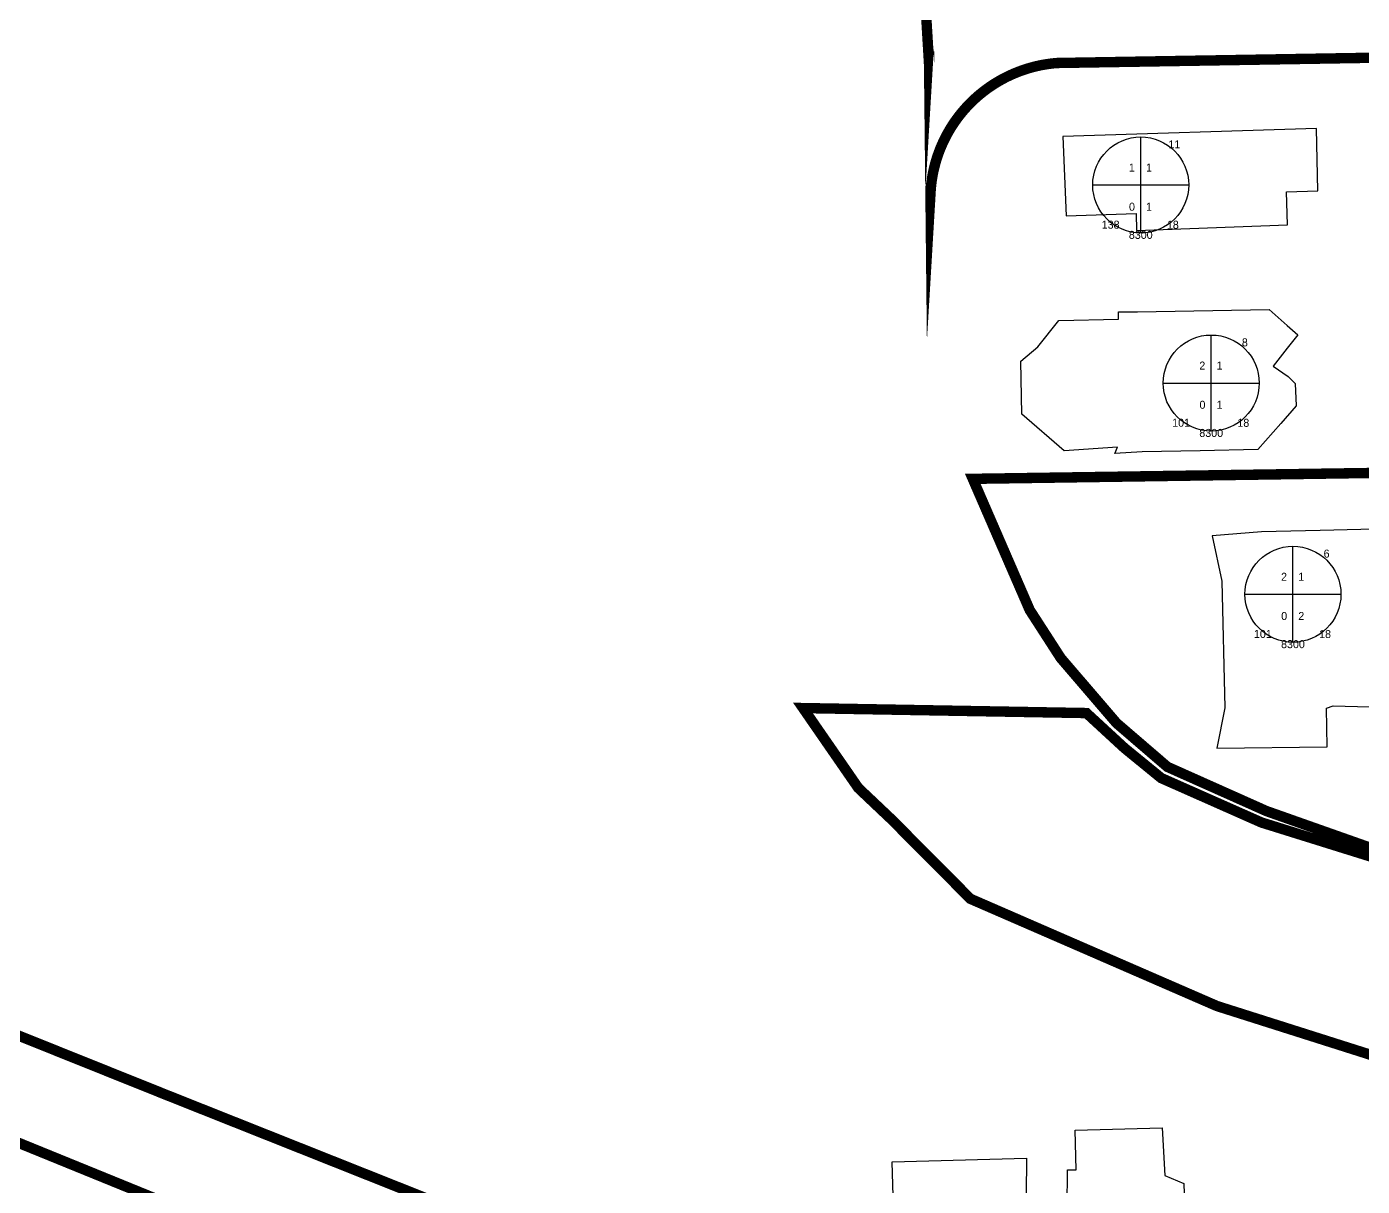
# Model space of a CAD drawing. Header units: inches. Extents: x 179568 to 180433, y 653998 to 654850.
# Drawn here: x 179737 to 179820.5, y 654471.6 to 654544.1 of the extents above; entities that cross this region are included whole.
import ezdxf
from ezdxf.enums import TextEntityAlignment as Align

# ---------------------------------------------------------------- set-up
doc = ezdxf.new("R2010")
doc.units = ezdxf.units.IN
doc.header["$MEASUREMENT"] = 0
for name, color, linetype in [('2200', 254, 'Continuous'), ('2203', 7, 'Continuous'), ('2206', 255, 'Continuous'), ('9100', 255, 'Continuous'), ('chelkot lines', 1, 'Continuous')]:
    doc.layers.add(name, color=color, linetype=linetype)
doc.styles.add('HEBTXT', font='HEBTXT.shx')

# ---------------------------------------------------------------- blocks, each defined once
blk = doc.blocks.new('2206')
at = {"color": 0, "lineweight": -2}
for p, q in [((0, -7.5), (0, 7.5)), ((-7.5, 0), (7.5, 0))]:
    blk.add_line(p, q, dxfattribs=at)
blk.add_circle((0, 0), 7.5, dxfattribs=at)
at = {"color": 0, "lineweight": -2, "style": 'HEBTXT'}
for tag, p in [('NUM-FLOORS', (-0.9326794411930036, 2.09944040011563)), ('NUM-BUSNS-CUR', (-0.9046843154182731, -4.023433771471908))]:
    blk.add_attdef(tag, text='', height=2, dxfattribs=at).set_placement(p, align=Align.RIGHT)
for tag, p in [('NUM-ENTR', (0.8310165110487883, 2.09944040011563)), ('NUM-APTS-CUR', (0.8310165110487883, -4.023433771471908))]:
    blk.add_attdef(tag, p, '', height=2, dxfattribs=at)
at = {"lineweight": -2, "style": 'HEBTXT', "flags": 1}
for tag, p in [('CITY-CODE', (0, -12.5)), ('STREET-CODE', (0, -15)), ('STRT_TYPE', (0, -27.5)), ('STREET-CODE-2', (0, -30))]:
    blk.add_attdef(tag, text='', height=2, dxfattribs=at).set_placement(p, align=Align.CENTER)
at = {"color": 0, "lineweight": -2, "style": 'HEBTXT'}
blk.add_attdef('BLDG-TYPE', text='', height=2, dxfattribs=at).set_placement((0, -22.5), align=Align.CENTER)
at = {"lineweight": -2, "style": 'HEBTXT'}
for tag, p in [('BLDG-NUM-2', (0, -32.5)), ('BLDG-LETTER-2', (0, -35))]:
    blk.add_attdef(tag, text='', height=2, dxfattribs=at).set_placement(p, align=Align.CENTER)
at = {"layer": '2203', "lineweight": -2, "style": 'HEBTXT'}
for tag, p in [('BLDG-NUM', (0, -17.5)), ('BLDG-LETTER', (0, -20))]:
    blk.add_attdef(tag, text='', height=2, dxfattribs=at).set_placement(p, align=Align.CENTER)

msp = doc.modelspace()

# ---------------------------------------------------------------- linework, layer by layer
at = {"layer": '2200'}
for points in [[(179815.73, 654533.76, 60.85), (179815.73, 654533.76, 60.85), (179817.7, 654533.82, 60.85), (179817.6, 654537.7100000001, 60.85), (179801.76, 654537.2200000001, 60.85), (179801.97, 654532.26, 60.85), (179806.33, 654532.4, 60.85), (179806.37, 654531.35, 60.85), (179815.79, 654531.7000000001, 60.85), (179815.73, 654533.76, 60.85)], [(179813.94, 654517.65, 63.74), (179810.33, 654517.5800000001, 63.74), (179806.72, 654517.51, 63.74), (179805, 654517.4, 63.74), (179805.17, 654517.8100000002, 64.10000000000001), (179801.83, 654517.57, 64.75), (179799.2, 654519.86, 64.75), (179799.14, 654523.17, 64.75), (179800.19, 654524.07, 61.15000000000001), (179801.5, 654525.7200000001, 61.04000000000001), (179805.24, 654525.8100000002, 63.67), (179805.24, 654526.25, 63.41), (179806.43, 654526.27, 64.26), (179814.66, 654526.4, 64.26), (179815.77, 654525.41, 64.83), (179816.44, 654524.82, 64.25), (179815.78, 654523.98, 64.75), (179814.91, 654522.86, 64.53), (179815.84, 654522.2100000001, 64.61), (179816.27, 654521.79, 64.25), (179816.33, 654520.39, 64.13000000000001), (179815.37, 654519.29, 64.85000000000001), (179815.37, 654519.29, 64.85000000000001)]]:
    msp.add_polyline3d(points, close=True, dxfattribs=at)
for points in [[(179821.4928990518, 654512.6854981568, 62.81645092164331), (179820.3747960699, 654512.6566548889, 62.62675129701953), (179817.8370850823, 654512.6019396702, 62.19683027686231), (179814.1812711128, 654512.5183811834, 61.57720963208114), (179811.0795612296, 654512.2693533245, 61.04102705762906), (179811.6829829463, 654509.4384414332, 60.97599597781494), (179811.8758944896, 654501.5139439595, 60.54237260934021), (179811.3795612296, 654498.9993533245, 60.31102705762241), (179818.2817157771, 654499.076115988, 61.47610352483151), (179818.2243573712, 654501.4965467424, 61.60881087617834), (179818.6529775568, 654501.6464667275, 61.68969834701969), (179820.9293334312, 654501.5742056986, 62.06820604088468)], [(179802.02, 654470.3100000002, 62.95), (179802.04, 654472.65, 60.56), (179802.59, 654472.65, 60.56), (179802.52, 654475.12, 60.56), (179807.97, 654475.26, 60.56), (179808.13, 654472.3, 60.56), (179809.32, 654471.79, 60.56), (179809.38, 654469.87, 60.56)], [(179791.18, 654470.29, 60.45), (179791.1, 654473.14, 60.58000000000001), (179799.48, 654473.37, 60.07), (179799.47, 654471.11, 60.39)]]:
    msp.add_polyline3d(points, dxfattribs=at)
at = {"layer": 'chelkot lines', "color": 160, "linetype": 'Continuous', "true_color": 0x2323ff, "const_width": 0.65}
for points in [[(179838.9375000009, 654542.6250000016), (179820.4219000004, 654542.1250000037), (179801.3977000015, 654541.8087000026), (179801.1489000013, 654541.7857000007), (179801.0000000009, 654541.7684000005), (179800.8514, 654541.7486000005), (179800.7031000005, 654541.7261000016), (179800.5553000001, 654541.7010000031), (179800.4080000008, 654541.6733999996), (179800.2611000007, 654541.6432000025), (179800.1147999997, 654541.6105000023), (179799.9691000022, 654541.5752000025), (179799.824000001, 654541.5373000037), (179799.6795999994, 654541.4969999994), (179799.5360000003, 654541.4541000016), (179799.3931000009, 654541.4086999986), (179799.2510000001, 654541.360800002), (179799.1097999997, 654541.3105000015), (179798.9693999998, 654541.2577000018), (179798.8300999999, 654541.2025000006), (179798.6917000003, 654541.1448000019), (179798.554299999, 654541.0847000034), (179798.4180000005, 654541.0222999993), (179798.2828000011, 654540.9575000013), (179798.1487999996, 654540.890300002), (179798.0159, 654540.8208000008), (179797.884300001, 654540.7490000016), (179797.7540000007, 654540.6749000009), (179797.6249000001, 654540.5985000023), (179797.4973000018, 654540.5199000015), (179797.3710000003, 654540.4390999993), (179797.2461000001, 654540.3561000023), (179797.1228000019, 654540.2708999998), (179797.0009000003, 654540.1836000028), (179796.8805, 654540.0942000002), (179796.7618000013, 654540.0027000011), (179796.6446000011, 654539.909099998), (179796.5292000007, 654539.8135000002), (179796.4153000004, 654539.7159000002), (179796.3033000016, 654539.6163000019), (179796.1929000011, 654539.5148000009), (179796.0844, 654539.4113999996), (179795.9777000006, 654539.3060000037), (179795.9077000022, 654539.2346), (179795.8728000009, 654539.1989000011), (179795.7698000018, 654539.0899000018), (179795.6688000001, 654538.9792000037), (179795.5696999999, 654538.8666999973), (179795.472500002, 654538.7525000013), (179795.3773999996, 654538.6366000026), (179795.2843000004, 654538.5190999992), (179795.1933000013, 654538.3998999987), (179795.1043000007, 654538.2792000026), (179795.0175000019, 654538.1569999997), (179794.9329000004, 654538.0332999992), (179794.8503999999, 654537.9081000017), (179794.7701000012, 654537.7815000041), (179794.6920000007, 654537.6535000037), (179794.6162, 654537.5241000018), (179794.5426000012, 654537.393500002), (179794.4714000001, 654537.2616000008), (179794.402400001, 654537.1284000016), (179794.3357999995, 654536.9941000007), (179794.2715000007, 654536.8587000014), (179794.2096000006, 654536.7221000008), (179794.1501000002, 654536.5845000036), (179794.0930000013, 654536.4459000024), (179794.0384, 654536.3063000032), (179793.9862000011, 654536.1657000016), (179793.9364000009, 654536.0243000016), (179793.8891000003, 654535.8819999992), (179793.8443, 654535.738900002), (179793.8020999999, 654535.5951000024), (179793.7623000005, 654535.4505000003), (179793.7249999996, 654535.3052999992), (179793.6903000008, 654535.1593999992), (179793.6582000004, 654535.0130000003), (179793.6286000004, 654534.8660000023), (179793.6016000015, 654534.7186000011), (179793.5772000011, 654534.5706000011), (179793.555300001, 654534.4223000014), (179793.5360000003, 654534.2736000029), (179793.5193999996, 654534.1246000007), (179793.5053000022, 654533.9754000027), (179793.4939000001, 654533.8259000016), (179793.4850000003, 654533.6762000005), (179793.3988000005, 654541.6756999996), (179792.2188000008, 654561.5)], [(179851.7699999986, 654470.4900000021), (179831.330000001, 654476.5500000026), (179811.3900000006, 654482.8800000008), (179795.9800000004, 654489.5800000002), (179791.0300000021, 654494.560000004), (179788.9699999997, 654496.5099999998), (179785.5200000005, 654501.5000000019), (179789.0888, 654501.4370000045), (179803.2344000013, 654501.187499998), (179805.6094000013, 654499), (179807.9062999999, 654497.1250000037), (179814.1691000005, 654494.3508000021), (179834.1779000005, 654488.1100000031), (179839.3280999995, 654486.6249999981), (179842.1719000004, 654485.8750000017), (179885.1094000004, 654473.3125), (179888.0781000014, 654472.5000000037), (179918.4688000017, 654464.1875000017)], [(179719.7000000011, 654487.7700000015), (179745.67, 654477.3500000015), (179771.3619999997, 654467.1270000002)], [(179759.8899999996, 654464.8000000009), (179736.7199999987, 654474.2400000001), (179713.5600000005, 654483.6700000019)]]:
    msp.add_lwpolyline(points, dxfattribs=at)
msp.add_lwpolyline([(179808.2917999997, 654497.8260000013), (179805.1094000004, 654500.5625000037), (179801.6250000018, 654504.6250000036), (179799.6875, 654507.6250000037), (179796.1280000005, 654515.8243000003), (179796.3280000006, 654515.8271999992), (179798.0393000003, 654515.8524000011), (179820.7969000014, 654516.1875000037), (179838.6875000019, 654516.5625), (179855.3594000023, 654516.75), (179853.3906000005, 654510.6250000037), (179839.3280999995, 654486.6249999981), (179834.1779000005, 654488.1100000031), (179814.4844000013, 654495.0625000019), (179808.2917999997, 654497.8260000013)], close=True, dxfattribs=at)

# ---------------------------------------------------------------- block references
at = {"layer": '2206'}
ref = msp.add_blockref('2206', (179806.6254017917, 654534.1869261746), dxfattribs=dict(at, xscale=0.4, yscale=0.4))
ref.add_attrib('CITY_CODE', '8300', dxfattribs={"layer": '9100', "color": 7, "height": 0.5, "style": 'HEBTXT'}).set_placement((179806.6254017917, 654530.8190961623), align=Align.CENTER)
ref.add_attrib('STREET_COD', '138', dxfattribs={"layer": '9100', "color": 7, "height": 0.5, "style": 'HEBTXT'}).set_placement((179804.7433042763, 654531.4567005734), align=Align.CENTER)
ref.add_attrib('BLDG_NUM', '11', dxfattribs={"layer": '2203', "color": 7, "height": 0.5, "style": 'HEBTXT'}).set_placement((179808.7265377913, 654536.476032422), align=Align.CENTER)
ref.add_attrib('STRT_TYPE', '18', dxfattribs={"layer": '9100', "color": 7, "height": 0.5, "style": 'HEBTXT'}).set_placement((179808.6312660801, 654531.450235462), align=Align.CENTER)
ref.add_attrib('NUM_FLOORS', '1', dxfattribs={"layer": '0', "color": 0, "height": 0.5, "style": 'HEBTXT'}).set_placement((179806.2523300152, 654535.0267023346), align=Align.RIGHT)
ref.add_attrib('NUM_ENTR', '1', (179806.9578083961, 654535.0267023346), dxfattribs={"layer": '0', "color": 0, "height": 0.5, "style": 'HEBTXT'})
ref.add_attrib('NUM_APTS_C', '1', (179806.9578083961, 654532.577552666), dxfattribs={"layer": '0', "color": 0, "height": 0.5, "style": 'HEBTXT'})
ref.add_attrib('NUM_BUSNS_', '0', dxfattribs={"layer": '0', "color": 0, "height": 0.5, "style": 'HEBTXT'}).set_placement((179806.2635280655, 654532.577552666), align=Align.RIGHT)
ref = msp.add_blockref('2206', (179811.0299, 654521.811), dxfattribs=dict(at, xscale=0.4, yscale=0.4))
ref.add_attrib('CITY_CODE', '8300', dxfattribs={"layer": '9100', "color": 7, "height": 0.5, "style": 'HEBTXT'}).set_placement((179811.0299, 654518.4431699878), align=Align.CENTER)
ref.add_attrib('STREET_COD', '101', dxfattribs={"layer": '9100', "color": 7, "height": 0.5, "style": 'HEBTXT'}).set_placement((179809.1478024847, 654519.0807743989), align=Align.CENTER)
ref.add_attrib('BLDG_NUM', '8', dxfattribs={"layer": '2203', "color": 7, "height": 0.5, "style": 'HEBTXT'}).set_placement((179813.1310359996, 654524.1001062475), align=Align.CENTER)
ref.add_attrib('STRT_TYPE', '18', dxfattribs={"layer": '9100', "color": 7, "height": 0.5, "style": 'HEBTXT'}).set_placement((179813.0357642885, 654519.0743092875), align=Align.CENTER)
ref.add_attrib('NUM_FLOORS', '2', dxfattribs={"layer": '0', "color": 0, "height": 0.5, "style": 'HEBTXT'}).set_placement((179810.6568282235, 654522.6507761601), align=Align.RIGHT)
ref.add_attrib('NUM_ENTR', '1', (179811.3623066044, 654522.6507761601), dxfattribs={"layer": '0', "color": 0, "height": 0.5, "style": 'HEBTXT'})
ref.add_attrib('NUM_APTS_C', '1', (179811.3623066044, 654520.2016264914), dxfattribs={"layer": '0', "color": 0, "height": 0.5, "style": 'HEBTXT'})
ref.add_attrib('NUM_BUSNS_', '0', dxfattribs={"layer": '0', "color": 0, "height": 0.5, "style": 'HEBTXT'}).set_placement((179810.6680262738, 654520.2016264914), align=Align.RIGHT)
ref = msp.add_blockref('2206', (179816.1382, 654508.6123), dxfattribs=dict(at, xscale=0.4, yscale=0.4))
ref.add_attrib('CITY_CODE', '8300', dxfattribs={"layer": '9100', "color": 7, "height": 0.5, "style": 'HEBTXT'}).set_placement((179816.1382, 654505.2444699878), align=Align.CENTER)
ref.add_attrib('STREET_COD', '101', dxfattribs={"layer": '9100', "color": 7, "height": 0.5, "style": 'HEBTXT'}).set_placement((179814.2561024847, 654505.8820743989), align=Align.CENTER)
ref.add_attrib('BLDG_NUM', '6', dxfattribs={"layer": '2203', "color": 7, "height": 0.5, "style": 'HEBTXT'}).set_placement((179818.2393359996, 654510.9014062475), align=Align.CENTER)
ref.add_attrib('STRT_TYPE', '18', dxfattribs={"layer": '9100', "color": 7, "height": 0.5, "style": 'HEBTXT'}).set_placement((179818.1440642885, 654505.8756092875), align=Align.CENTER)
ref.add_attrib('NUM_FLOORS', '2', dxfattribs={"layer": '0', "color": 0, "height": 0.5, "style": 'HEBTXT'}).set_placement((179815.7651282235, 654509.4520761601), align=Align.RIGHT)
ref.add_attrib('NUM_ENTR', '1', (179816.4706066044, 654509.4520761601), dxfattribs={"layer": '0', "color": 0, "height": 0.5, "style": 'HEBTXT'})
ref.add_attrib('NUM_APTS_C', '2', (179816.4706066044, 654507.0029264914), dxfattribs={"layer": '0', "color": 0, "height": 0.5, "style": 'HEBTXT'})
ref.add_attrib('NUM_BUSNS_', '0', dxfattribs={"layer": '0', "color": 0, "height": 0.5, "style": 'HEBTXT'}).set_placement((179815.7763262738, 654507.0029264914), align=Align.RIGHT)

doc.saveas('drawing.dxf')
